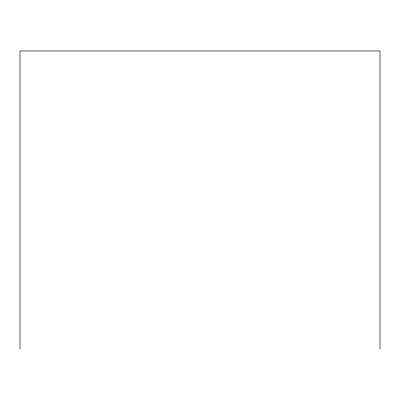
<?xml version="1.0" encoding="UTF-8"?>
<svg xmlns="http://www.w3.org/2000/svg" width="400" height="400" viewBox="0 0 400 400"><rect width="100%" height="100%" fill="white"/><g stroke="black" fill="none" stroke-linecap="round" stroke-linejoin="round"><path stroke-width="0.6" d="M380 349.03L380 50.97L20 50.97L20 349.03"/></g></svg>
